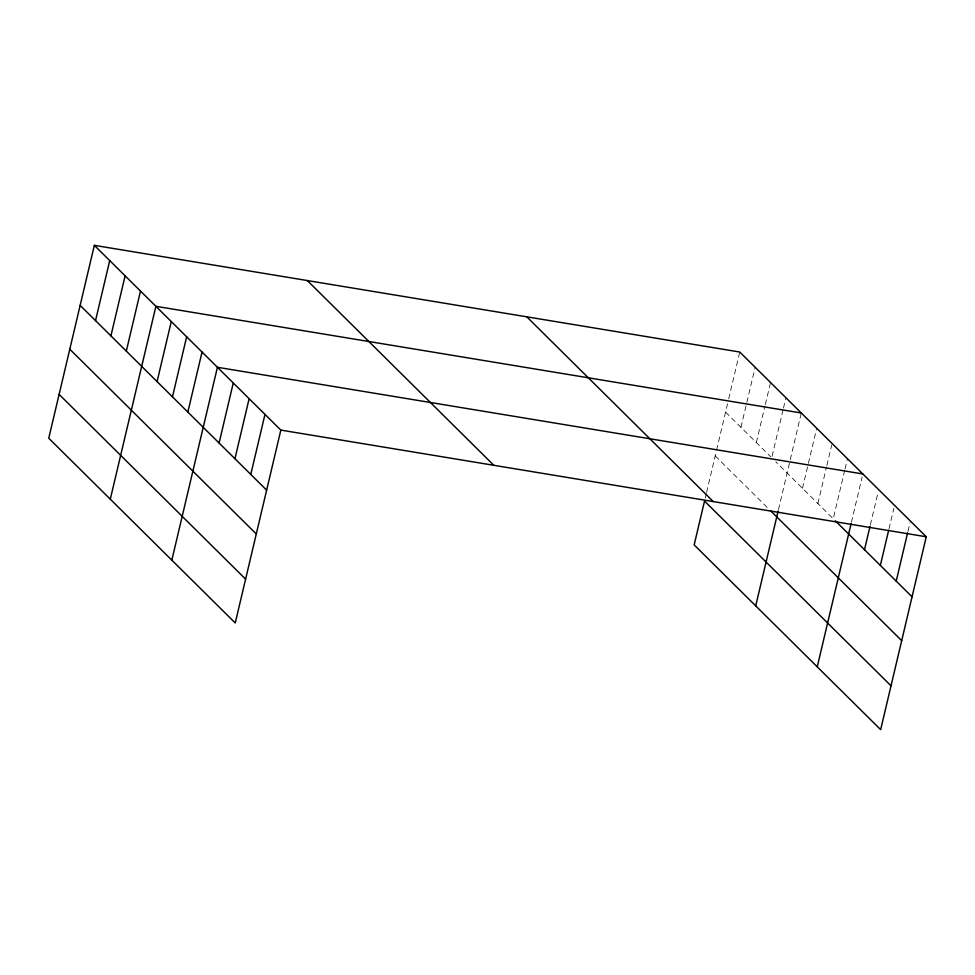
<?xml version="1.0" encoding="UTF-8"?>
<svg xmlns="http://www.w3.org/2000/svg" width="975" height="975" viewBox="0 0 975 975"><rect width="100%" height="100%" fill="white"/><g stroke="black" fill="none" stroke-linecap="round" stroke-linejoin="round"><path stroke-width="0.73" stroke-dasharray="4.88 3.66" d="M705.217 498.152L706.253 493.789M706.595 492.326L716.247 451.523M716.588 450.06L728.337 400.359M728.691 398.897L739.757 352.024M740.951 427.318L755.15 367.27M756.344 442.553L764.997 405.941M765.338 404.479L770.53 382.517M772.066 456.337L783.144 409.476M783.498 408.001L785.923 397.751M778.477 509.572L801.304 412.998M802.498 488.28L816.684 428.232M817.879 503.527L826.532 466.915M826.885 465.453L831.724 444.941M844.691 470.438L833.259 518.761L775.832 461.857M845.033 468.975L847.458 458.725M851.419 522.295L862.156 476.897M870.382 524.818L878 492.594M889.005 528.803L893.856 508.304M907.981 531.326L910.053 522.539M725.571 412.072L770.701 456.775M715.211 455.91L769.568 509.767"/><path stroke-width="1.46" d="M94.343 245.347L48.75 438.226L235.243 622.976L280.837 430.097L94.343 245.347L739.757 352.024L926.25 536.774L880.657 729.653L694.163 544.903L704.535 501.065L891.016 685.815M95.538 320.629L109.724 260.581M110.918 335.875L125.117 275.827M126.311 351.11L140.498 291.074M110.297 499.188L155.89 306.308L801.304 412.998M157.072 381.603L171.271 321.555M172.465 396.837L186.652 336.802M187.846 412.084L202.044 352.036M171.832 560.162L217.425 367.283L862.838 473.96M219.082 443.028L233.281 382.98M234.938 458.737L249.125 398.69M250.782 474.435L264.981 414.387M755.71 605.877L778.135 511.034M817.245 666.839L851.078 523.758M864.508 549.717L870.041 526.281M880.352 565.415L888.664 530.266M896.208 581.124L907.628 532.789M280.837 430.097L926.25 536.774M835.319 520.796L912.052 596.822M770.591 510.778L901.692 640.66M526.78 316.826L713.261 501.577M307.332 280.544L493.825 465.307M80.145 305.382L266.638 490.145M69.786 349.221L256.279 533.971M59.109 394.388L245.603 579.138"/></g></svg>
